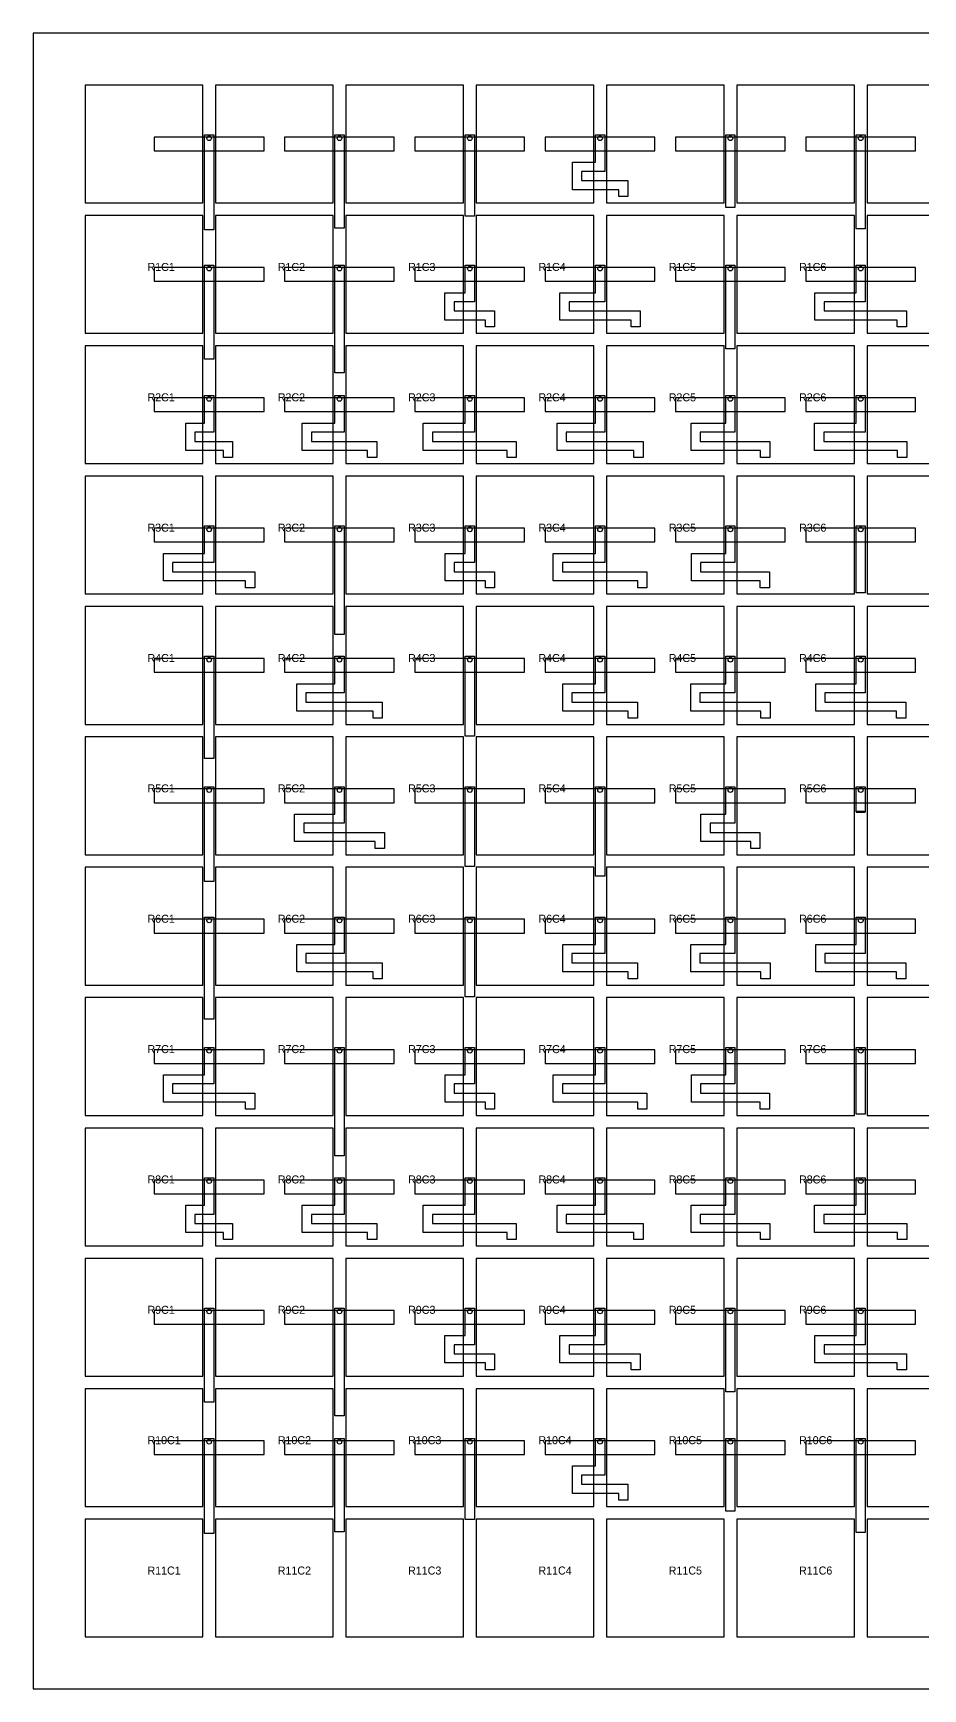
# Model space of a CAD drawing. Header units: millimetres. Extents: x -36.2 to 36.2, y -36.2 to 36.2.
# Drawn here: x -36.2 to 2.7, y -36.2 to 36.2 of the extents above; entities that cross this region are included whole.
import ezdxf

# ---------------------------------------------------------------- set-up
doc = ezdxf.new("R2010")
doc.units = ezdxf.units.MM
for name, color, linetype in [('BOARD_OUTLINE', 7, 'Continuous'), ('L1_PATCH', 1, 'Continuous'), ('L2_GND_BOARD', 3, 'Continuous'), ('L2_GND_SLOT', 3, 'Continuous'), ('L3_STRIP', 5, 'Continuous'), ('PORT_FEED_50ohm', 2, 'Continuous'), ('TEXT', 8, 'Continuous'), ('VIA', 6, 'Continuous')]:
    doc.layers.add(name, color=color, linetype=linetype)

msp = doc.modelspace()

# ---------------------------------------------------------------- linework, layer by layer
at = {"layer": 'BOARD_OUTLINE'}
msp.add_lwpolyline([(36.2, -36.2), (36.2, 36.2), (-36.2, 36.2), (-36.2, -36.2)], close=True, dxfattribs=at)
at = {"layer": 'L1_PATCH'}
for points in [[(-28.775, 28.775), (-28.775, 33.925), (-33.925, 33.925), (-33.925, 28.775)], [(-23.075, 28.775), (-23.075, 33.925), (-28.225, 33.925), (-28.225, 28.775)], [(-17.375, 28.775), (-17.375, 33.925), (-22.525, 33.925), (-22.525, 28.775)], [(-11.675, 28.775), (-11.675, 33.925), (-16.825, 33.925), (-16.825, 28.775)], [(-5.975, 28.775), (-5.975, 33.925), (-11.125, 33.925), (-11.125, 28.775)], [(-0.275, 28.775), (-0.275, 33.925), (-5.425, 33.925), (-5.425, 28.775)], [(5.425, 28.775), (5.425, 33.925), (0.275, 33.925), (0.275, 28.775)], [(-28.775, 23.075), (-28.775, 28.225), (-33.925, 28.225), (-33.925, 23.075)], [(-23.075, 23.075), (-23.075, 28.225), (-28.225, 28.225), (-28.225, 23.075)], [(-17.375, 23.075), (-17.375, 28.225), (-22.525, 28.225), (-22.525, 23.075)], [(-11.675, 23.075), (-11.675, 28.225), (-16.825, 28.225), (-16.825, 23.075)], [(-5.975, 23.075), (-5.975, 28.225), (-11.125, 28.225), (-11.125, 23.075)], [(-0.275, 23.075), (-0.275, 28.225), (-5.425, 28.225), (-5.425, 23.075)], [(5.425, 23.075), (5.425, 28.225), (0.275, 28.225), (0.275, 23.075)], [(-28.775, 17.375), (-28.775, 22.525), (-33.925, 22.525), (-33.925, 17.375)], [(-23.075, 17.375), (-23.075, 22.525), (-28.225, 22.525), (-28.225, 17.375)], [(-17.375, 17.375), (-17.375, 22.525), (-22.525, 22.525), (-22.525, 17.375)], [(-11.675, 17.375), (-11.675, 22.525), (-16.825, 22.525), (-16.825, 17.375)], [(-5.975, 17.375), (-5.975, 22.525), (-11.125, 22.525), (-11.125, 17.375)], [(-0.275, 17.375), (-0.275, 22.525), (-5.425, 22.525), (-5.425, 17.375)], [(5.425, 17.375), (5.425, 22.525), (0.275, 22.525), (0.275, 17.375)], [(-28.775, 11.675), (-28.775, 16.825), (-33.925, 16.825), (-33.925, 11.675)], [(-23.075, 11.675), (-23.075, 16.825), (-28.225, 16.825), (-28.225, 11.675)], [(-17.375, 11.675), (-17.375, 16.825), (-22.525, 16.825), (-22.525, 11.675)], [(-11.675, 11.675), (-11.675, 16.825), (-16.825, 16.825), (-16.825, 11.675)], [(-5.975, 11.675), (-5.975, 16.825), (-11.125, 16.825), (-11.125, 11.675)], [(-0.275, 11.675), (-0.275, 16.825), (-5.425, 16.825), (-5.425, 11.675)], [(5.425, 11.675), (5.425, 16.825), (0.275, 16.825), (0.275, 11.675)], [(-28.775, 5.975), (-28.775, 11.125), (-33.925, 11.125), (-33.925, 5.975)], [(-23.075, 5.975), (-23.075, 11.125), (-28.225, 11.125), (-28.225, 5.975)], [(-17.375, 5.975), (-17.375, 11.125), (-22.525, 11.125), (-22.525, 5.975)], [(-11.675, 5.975), (-11.675, 11.125), (-16.825, 11.125), (-16.825, 5.975)], [(-5.975, 5.975), (-5.975, 11.125), (-11.125, 11.125), (-11.125, 5.975)], [(-0.275, 5.975), (-0.275, 11.125), (-5.425, 11.125), (-5.425, 5.975)], [(5.425, 5.975), (5.425, 11.125), (0.275, 11.125), (0.275, 5.975)], [(-28.775, 0.275), (-28.775, 5.425), (-33.925, 5.425), (-33.925, 0.275)], [(-23.075, 0.275), (-23.075, 5.425), (-28.225, 5.425), (-28.225, 0.275)], [(-17.375, 0.275), (-17.375, 5.425), (-22.525, 5.425), (-22.525, 0.275)], [(-11.675, 0.275), (-11.675, 5.425), (-16.825, 5.425), (-16.825, 0.275)], [(-5.975, 0.275), (-5.975, 5.425), (-11.125, 5.425), (-11.125, 0.275)], [(-0.275, 0.275), (-0.275, 5.425), (-5.425, 5.425), (-5.425, 0.275)], [(5.425, 0.275), (5.425, 5.425), (0.275, 5.425), (0.275, 0.275)], [(-28.775, -5.425), (-28.775, -0.275), (-33.925, -0.275), (-33.925, -5.425)], [(-23.075, -5.425), (-23.075, -0.275), (-28.225, -0.275), (-28.225, -5.425)], [(-17.375, -5.425), (-17.375, -0.275), (-22.525, -0.275), (-22.525, -5.425)], [(-11.675, -5.425), (-11.675, -0.275), (-16.825, -0.275), (-16.825, -5.425)], [(-5.975, -5.425), (-5.975, -0.275), (-11.125, -0.275), (-11.125, -5.425)], [(-0.275, -5.425), (-0.275, -0.275), (-5.425, -0.275), (-5.425, -5.425)], [(5.425, -5.425), (5.425, -0.275), (0.275, -0.275), (0.275, -5.425)], [(-28.775, -11.125), (-28.775, -5.975), (-33.925, -5.975), (-33.925, -11.125)], [(-23.075, -11.125), (-23.075, -5.975), (-28.225, -5.975), (-28.225, -11.125)], [(-17.375, -11.125), (-17.375, -5.975), (-22.525, -5.975), (-22.525, -11.125)], [(-11.675, -11.125), (-11.675, -5.975), (-16.825, -5.975), (-16.825, -11.125)], [(-5.975, -11.125), (-5.975, -5.975), (-11.125, -5.975), (-11.125, -11.125)], [(-0.275, -11.125), (-0.275, -5.975), (-5.425, -5.975), (-5.425, -11.125)], [(5.425, -11.125), (5.425, -5.975), (0.275, -5.975), (0.275, -11.125)], [(-28.775, -16.825), (-28.775, -11.675), (-33.925, -11.675), (-33.925, -16.825)], [(-23.075, -16.825), (-23.075, -11.675), (-28.225, -11.675), (-28.225, -16.825)], [(-17.375, -16.825), (-17.375, -11.675), (-22.525, -11.675), (-22.525, -16.825)], [(-11.675, -16.825), (-11.675, -11.675), (-16.825, -11.675), (-16.825, -16.825)], [(-5.975, -16.825), (-5.975, -11.675), (-11.125, -11.675), (-11.125, -16.825)], [(-0.275, -16.825), (-0.275, -11.675), (-5.425, -11.675), (-5.425, -16.825)], [(5.425, -16.825), (5.425, -11.675), (0.275, -11.675), (0.275, -16.825)], [(-28.775, -22.525), (-28.775, -17.375), (-33.925, -17.375), (-33.925, -22.525)], [(-23.075, -22.525), (-23.075, -17.375), (-28.225, -17.375), (-28.225, -22.525)], [(-17.375, -22.525), (-17.375, -17.375), (-22.525, -17.375), (-22.525, -22.525)], [(-11.675, -22.525), (-11.675, -17.375), (-16.825, -17.375), (-16.825, -22.525)], [(-5.975, -22.525), (-5.975, -17.375), (-11.125, -17.375), (-11.125, -22.525)], [(-0.275, -22.525), (-0.275, -17.375), (-5.425, -17.375), (-5.425, -22.525)], [(5.425, -22.525), (5.425, -17.375), (0.275, -17.375), (0.275, -22.525)], [(-28.775, -28.225), (-28.775, -23.075), (-33.925, -23.075), (-33.925, -28.225)], [(-23.075, -28.225), (-23.075, -23.075), (-28.225, -23.075), (-28.225, -28.225)], [(-17.375, -28.225), (-17.375, -23.075), (-22.525, -23.075), (-22.525, -28.225)], [(-11.675, -28.225), (-11.675, -23.075), (-16.825, -23.075), (-16.825, -28.225)], [(-5.975, -28.225), (-5.975, -23.075), (-11.125, -23.075), (-11.125, -28.225)], [(-0.275, -28.225), (-0.275, -23.075), (-5.425, -23.075), (-5.425, -28.225)], [(5.425, -28.225), (5.425, -23.075), (0.275, -23.075), (0.275, -28.225)], [(-28.775, -33.925), (-28.775, -28.775), (-33.925, -28.775), (-33.925, -33.925)], [(-23.075, -33.925), (-23.075, -28.775), (-28.225, -28.775), (-28.225, -33.925)], [(-17.375, -33.925), (-17.375, -28.775), (-22.525, -28.775), (-22.525, -33.925)], [(-11.675, -33.925), (-11.675, -28.775), (-16.825, -28.775), (-16.825, -33.925)], [(-5.975, -33.925), (-5.975, -28.775), (-11.125, -28.775), (-11.125, -33.925)], [(-0.275, -33.925), (-0.275, -28.775), (-5.425, -28.775), (-5.425, -33.925)], [(5.425, -33.925), (5.425, -28.775), (0.275, -28.775), (0.275, -33.925)]]:
    msp.add_lwpolyline(points, close=True, dxfattribs=at)
at = {"layer": 'L2_GND_BOARD'}
msp.add_lwpolyline([(36.2, -36.2), (36.2, 36.2), (-36.2, 36.2), (-36.2, -36.2)], close=True, dxfattribs=at)
at = {"layer": 'L2_GND_SLOT'}
for points in [[(-26.1, 31.05), (-26.1, 31.65), (-30.9, 31.65), (-30.9, 31.05)], [(-20.4, 31.05), (-20.4, 31.65), (-25.2, 31.65), (-25.2, 31.05)], [(-14.7, 31.05), (-14.7, 31.65), (-19.5, 31.65), (-19.5, 31.05)], [(-9, 31.05), (-9, 31.65), (-13.8, 31.65), (-13.8, 31.05)], [(-3.3, 31.05), (-3.3, 31.65), (-8.1, 31.65), (-8.1, 31.05)], [(2.4, 31.05), (2.4, 31.65), (-2.4, 31.65), (-2.4, 31.05)], [(-26.1, 25.35), (-26.1, 25.95), (-30.9, 25.95), (-30.9, 25.35)], [(-20.4, 25.35), (-20.4, 25.95), (-25.2, 25.95), (-25.2, 25.35)], [(-14.7, 25.35), (-14.7, 25.95), (-19.5, 25.95), (-19.5, 25.35)], [(-9, 25.35), (-9, 25.95), (-13.8, 25.95), (-13.8, 25.35)], [(-3.3, 25.35), (-3.3, 25.95), (-8.1, 25.95), (-8.1, 25.35)], [(2.4, 25.35), (2.4, 25.95), (-2.4, 25.95), (-2.4, 25.35)], [(-26.1, 19.65), (-26.1, 20.25), (-30.9, 20.25), (-30.9, 19.65)], [(-20.4, 19.65), (-20.4, 20.25), (-25.2, 20.25), (-25.2, 19.65)], [(-14.7, 19.65), (-14.7, 20.25), (-19.5, 20.25), (-19.5, 19.65)], [(-9, 19.65), (-9, 20.25), (-13.8, 20.25), (-13.8, 19.65)], [(-3.3, 19.65), (-3.3, 20.25), (-8.1, 20.25), (-8.1, 19.65)], [(2.4, 19.65), (2.4, 20.25), (-2.4, 20.25), (-2.4, 19.65)], [(-26.1, 13.95), (-26.1, 14.55), (-30.9, 14.55), (-30.9, 13.95)], [(-20.4, 13.95), (-20.4, 14.55), (-25.2, 14.55), (-25.2, 13.95)], [(-14.7, 13.95), (-14.7, 14.55), (-19.5, 14.55), (-19.5, 13.95)], [(-9, 13.95), (-9, 14.55), (-13.8, 14.55), (-13.8, 13.95)], [(-3.3, 13.95), (-3.3, 14.55), (-8.1, 14.55), (-8.1, 13.95)], [(2.4, 13.95), (2.4, 14.55), (-2.4, 14.55), (-2.4, 13.95)], [(-26.1, 8.25), (-26.1, 8.85), (-30.9, 8.85), (-30.9, 8.25)], [(-20.4, 8.25), (-20.4, 8.85), (-25.2, 8.85), (-25.2, 8.25)], [(-14.7, 8.25), (-14.7, 8.85), (-19.5, 8.85), (-19.5, 8.25)], [(-9, 8.25), (-9, 8.85), (-13.8, 8.85), (-13.8, 8.25)], [(-3.3, 8.25), (-3.3, 8.85), (-8.1, 8.85), (-8.1, 8.25)], [(2.4, 8.25), (2.4, 8.85), (-2.4, 8.85), (-2.4, 8.25)], [(-26.1, 2.55), (-26.1, 3.15), (-30.9, 3.15), (-30.9, 2.55)], [(-20.4, 2.55), (-20.4, 3.15), (-25.2, 3.15), (-25.2, 2.55)], [(-14.7, 2.55), (-14.7, 3.15), (-19.5, 3.15), (-19.5, 2.55)], [(-9, 2.55), (-9, 3.15), (-13.8, 3.15), (-13.8, 2.55)], [(-3.3, 2.55), (-3.3, 3.15), (-8.1, 3.15), (-8.1, 2.55)], [(2.4, 2.55), (2.4, 3.15), (-2.4, 3.15), (-2.4, 2.55)], [(-26.1, -3.15), (-26.1, -2.55), (-30.9, -2.55), (-30.9, -3.15)], [(-20.4, -3.15), (-20.4, -2.55), (-25.2, -2.55), (-25.2, -3.15)], [(-14.7, -3.15), (-14.7, -2.55), (-19.5, -2.55), (-19.5, -3.15)], [(-9, -3.15), (-9, -2.55), (-13.8, -2.55), (-13.8, -3.15)], [(-3.3, -3.15), (-3.3, -2.55), (-8.1, -2.55), (-8.1, -3.15)], [(2.4, -3.15), (2.4, -2.55), (-2.4, -2.55), (-2.4, -3.15)], [(-26.1, -8.85), (-26.1, -8.25), (-30.9, -8.25), (-30.9, -8.85)], [(-20.4, -8.85), (-20.4, -8.25), (-25.2, -8.25), (-25.2, -8.85)], [(-14.7, -8.85), (-14.7, -8.25), (-19.5, -8.25), (-19.5, -8.85)], [(-9, -8.85), (-9, -8.25), (-13.8, -8.25), (-13.8, -8.85)], [(-3.3, -8.85), (-3.3, -8.25), (-8.1, -8.25), (-8.1, -8.85)], [(2.4, -8.85), (2.4, -8.25), (-2.4, -8.25), (-2.4, -8.85)], [(-26.1, -14.55), (-26.1, -13.95), (-30.9, -13.95), (-30.9, -14.55)], [(-20.4, -14.55), (-20.4, -13.95), (-25.2, -13.95), (-25.2, -14.55)], [(-14.7, -14.55), (-14.7, -13.95), (-19.5, -13.95), (-19.5, -14.55)], [(-9, -14.55), (-9, -13.95), (-13.8, -13.95), (-13.8, -14.55)], [(-3.3, -14.55), (-3.3, -13.95), (-8.1, -13.95), (-8.1, -14.55)], [(2.4, -14.55), (2.4, -13.95), (-2.4, -13.95), (-2.4, -14.55)], [(-26.1, -20.25), (-26.1, -19.65), (-30.9, -19.65), (-30.9, -20.25)], [(-20.4, -20.25), (-20.4, -19.65), (-25.2, -19.65), (-25.2, -20.25)], [(-14.7, -20.25), (-14.7, -19.65), (-19.5, -19.65), (-19.5, -20.25)], [(-9, -20.25), (-9, -19.65), (-13.8, -19.65), (-13.8, -20.25)], [(-3.3, -20.25), (-3.3, -19.65), (-8.1, -19.65), (-8.1, -20.25)], [(2.4, -20.25), (2.4, -19.65), (-2.4, -19.65), (-2.4, -20.25)], [(-26.1, -25.95), (-26.1, -25.35), (-30.9, -25.35), (-30.9, -25.95)], [(-20.4, -25.95), (-20.4, -25.35), (-25.2, -25.35), (-25.2, -25.95)], [(-14.7, -25.95), (-14.7, -25.35), (-19.5, -25.35), (-19.5, -25.95)], [(-9, -25.95), (-9, -25.35), (-13.8, -25.35), (-13.8, -25.95)], [(-3.3, -25.95), (-3.3, -25.35), (-8.1, -25.35), (-8.1, -25.95)], [(2.4, -25.95), (2.4, -25.35), (-2.4, -25.35), (-2.4, -25.95)]]:
    msp.add_lwpolyline(points, close=True, dxfattribs=at)
at = {"layer": 'L3_STRIP'}
for points in [[(-28.7, 27.601), (-28.7, 30.65), (-28.7, 31.75), (-28.3, 31.75), (-28.3, 30.65), (-28.3, 27.601)], [(-23, 27.667), (-23, 30.65), (-23, 31.75), (-22.6, 31.75), (-22.6, 30.65), (-22.6, 27.667)], [(-17.3, 28.202), (-17.3, 30.65), (-17.3, 31.75), (-16.9, 31.75), (-16.9, 30.65), (-16.9, 28.202)], [(-12.213, 30.15), (-12.213, 29.75), (-10.187, 29.75), (-10.187, 29.05), (-10.587, 29.05), (-10.587, 29.35), (-12.613, 29.35), (-12.613, 30.55), (-11.6, 30.55), (-11.6, 30.65), (-11.6, 31.75), (-11.2, 31.75), (-11.2, 30.65), (-11.2, 30.15)], [(-5.9, 28.571), (-5.9, 30.65), (-5.9, 31.75), (-5.5, 31.75), (-5.5, 30.65), (-5.5, 28.571)], [(-0.2, 27.643), (-0.2, 30.65), (-0.2, 31.75), (0.2, 31.75), (0.2, 30.65), (0.2, 27.643)], [(-28.7, 21.943), (-28.7, 24.95), (-28.7, 26.05), (-28.3, 26.05), (-28.3, 24.95), (-28.3, 21.943)], [(-23, 21.34), (-23, 24.95), (-23, 26.05), (-22.6, 26.05), (-22.6, 24.95), (-22.6, 21.34)], [(-17.786, 24.45), (-17.786, 24.05), (-16.014, 24.05), (-16.014, 23.35), (-16.414, 23.35), (-16.414, 23.65), (-18.186, 23.65), (-18.186, 24.85), (-17.3, 24.85), (-17.3, 24.95), (-17.3, 26.05), (-16.9, 26.05), (-16.9, 24.95), (-16.9, 24.45)], [(-12.756, 24.45), (-12.756, 24.05), (-9.644, 24.05), (-9.644, 23.35), (-10.044, 23.35), (-10.044, 23.65), (-13.156, 23.65), (-13.156, 24.85), (-11.6, 24.85), (-11.6, 24.95), (-11.6, 26.05), (-11.2, 26.05), (-11.2, 24.95), (-11.2, 24.45)], [(-5.9, 22.392), (-5.9, 24.95), (-5.9, 26.05), (-5.5, 26.05), (-5.5, 24.95), (-5.5, 22.392)], [(-1.601, 24.45), (-1.601, 24.05), (2.001, 24.05), (2.001, 23.35), (1.601, 23.35), (1.601, 23.65), (-2.001, 23.65), (-2.001, 24.85), (-0.2, 24.85), (-0.2, 24.95), (-0.2, 26.05), (0.2, 26.05), (0.2, 24.95), (0.2, 24.45)], [(-29.125, 18.75), (-29.125, 18.35), (-27.475, 18.35), (-27.475, 17.65), (-27.875, 17.65), (-27.875, 17.95), (-29.525, 17.95), (-29.525, 19.15), (-28.7, 19.15), (-28.7, 19.25), (-28.7, 20.35), (-28.3, 20.35), (-28.3, 19.25), (-28.3, 18.75)], [(-24.03, 18.75), (-24.03, 18.35), (-21.17, 18.35), (-21.17, 17.65), (-21.57, 17.65), (-21.57, 17.95), (-24.43, 17.95), (-24.43, 19.15), (-23, 19.15), (-23, 19.25), (-23, 20.35), (-22.6, 20.35), (-22.6, 19.25), (-22.6, 18.75)], [(-18.736, 18.75), (-18.736, 18.35), (-15.064, 18.35), (-15.064, 17.65), (-15.464, 17.65), (-15.464, 17.95), (-19.136, 17.95), (-19.136, 19.15), (-17.3, 19.15), (-17.3, 19.25), (-17.3, 20.35), (-16.9, 20.35), (-16.9, 19.25), (-16.9, 18.75)], [(-12.881, 18.75), (-12.881, 18.35), (-9.519, 18.35), (-9.519, 17.65), (-9.919, 17.65), (-9.919, 17.95), (-13.281, 17.95), (-13.281, 19.15), (-11.6, 19.15), (-11.6, 19.25), (-11.6, 20.35), (-11.2, 20.35), (-11.2, 19.25), (-11.2, 18.75)], [(-7.019, 18.75), (-7.019, 18.35), (-3.981, 18.35), (-3.981, 17.65), (-4.381, 17.65), (-4.381, 17.95), (-7.419, 17.95), (-7.419, 19.15), (-5.9, 19.15), (-5.9, 19.25), (-5.9, 20.35), (-5.5, 20.35), (-5.5, 19.25), (-5.5, 18.75)], [(-1.615, 18.75), (-1.615, 18.35), (2.015, 18.35), (2.015, 17.65), (1.615, 17.65), (1.615, 17.95), (-2.015, 17.95), (-2.015, 19.15), (-0.2, 19.15), (-0.2, 19.25), (-0.2, 20.35), (0.2, 20.35), (0.2, 19.25), (0.2, 18.75)], [(-30.096, 13.05), (-30.096, 12.65), (-26.504, 12.65), (-26.504, 11.95), (-26.904, 11.95), (-26.904, 12.25), (-30.496, 12.25), (-30.496, 13.45), (-28.7, 13.45), (-28.7, 13.55), (-28.7, 14.65), (-28.3, 14.65), (-28.3, 13.55), (-28.3, 13.05)], [(-23, 9.906), (-23, 13.55), (-23, 14.65), (-22.6, 14.65), (-22.6, 13.55), (-22.6, 9.906)], [(-17.783, 13.05), (-17.783, 12.65), (-16.017, 12.65), (-16.017, 11.95), (-16.417, 11.95), (-16.417, 12.25), (-18.183, 12.25), (-18.183, 13.45), (-17.3, 13.45), (-17.3, 13.55), (-17.3, 14.65), (-16.9, 14.65), (-16.9, 13.55), (-16.9, 13.05)], [(-13.047, 13.05), (-13.047, 12.65), (-9.353, 12.65), (-9.353, 11.95), (-9.753, 11.95), (-9.753, 12.25), (-13.447, 12.25), (-13.447, 13.45), (-11.6, 13.45), (-11.6, 13.55), (-11.6, 14.65), (-11.2, 14.65), (-11.2, 13.55), (-11.2, 13.05)], [(-7.006, 13.05), (-7.006, 12.65), (-3.994, 12.65), (-3.994, 11.95), (-4.394, 11.95), (-4.394, 12.25), (-7.406, 12.25), (-7.406, 13.45), (-5.9, 13.45), (-5.9, 13.55), (-5.9, 14.65), (-5.5, 14.65), (-5.5, 13.55), (-5.5, 13.05)], [(-0.2, 11.725), (-0.2, 13.55), (-0.2, 14.65), (0.2, 14.65), (0.2, 13.55), (0.2, 11.725)], [(-28.7, 4.486), (-28.7, 7.85), (-28.7, 8.95), (-28.3, 8.95), (-28.3, 7.85), (-28.3, 4.486)], [(-24.271, 7.35), (-24.271, 6.95), (-20.929, 6.95), (-20.929, 6.25), (-21.329, 6.25), (-21.329, 6.55), (-24.671, 6.55), (-24.671, 7.75), (-23, 7.75), (-23, 7.85), (-23, 8.95), (-22.6, 8.95), (-22.6, 7.85), (-22.6, 7.35)], [(-17.3, 5.461), (-17.3, 7.85), (-17.3, 8.95), (-16.9, 8.95), (-16.9, 7.85), (-16.9, 5.461)], [(-12.63, 7.35), (-12.63, 6.95), (-9.77, 6.95), (-9.77, 6.25), (-10.17, 6.25), (-10.17, 6.55), (-13.03, 6.55), (-13.03, 7.75), (-11.6, 7.75), (-11.6, 7.85), (-11.6, 8.95), (-11.2, 8.95), (-11.2, 7.85), (-11.2, 7.35)], [(-7.034, 7.35), (-7.034, 6.95), (-3.966, 6.95), (-3.966, 6.25), (-4.366, 6.25), (-4.366, 6.55), (-7.434, 6.55), (-7.434, 7.75), (-5.9, 7.75), (-5.9, 7.85), (-5.9, 8.95), (-5.5, 8.95), (-5.5, 7.85), (-5.5, 7.35)], [(-1.57, 7.35), (-1.57, 6.95), (1.97, 6.95), (1.97, 6.25), (1.57, 6.25), (1.57, 6.55), (-1.97, 6.55), (-1.97, 7.75), (-0.2, 7.75), (-0.2, 7.85), (-0.2, 8.95), (0.2, 8.95), (0.2, 7.85), (0.2, 7.35)], [(-28.7, -0.899), (-28.7, 2.15), (-28.7, 3.25), (-28.3, 3.25), (-28.3, 2.15), (-28.3, -0.899)], [(-24.365, 1.65), (-24.365, 1.25), (-20.835, 1.25), (-20.835, 0.55), (-21.235, 0.55), (-21.235, 0.85), (-24.765, 0.85), (-24.765, 2.05), (-23, 2.05), (-23, 2.15), (-23, 3.25), (-22.6, 3.25), (-22.6, 2.15), (-22.6, 1.65)], [(-17.3, -0.239), (-17.3, 2.15), (-17.3, 3.25), (-16.9, 3.25), (-16.9, 2.15), (-16.9, -0.239)], [(-11.6, -0.668), (-11.6, 2.15), (-11.6, 3.25), (-11.2, 3.25), (-11.2, 2.15), (-11.2, -0.668)], [(-6.59, 1.65), (-6.59, 1.25), (-4.41, 1.25), (-4.41, 0.55), (-4.81, 0.55), (-4.81, 0.85), (-6.99, 0.85), (-6.99, 2.05), (-5.9, 2.05), (-5.9, 2.15), (-5.9, 3.25), (-5.5, 3.25), (-5.5, 2.15), (-5.5, 1.65)], [(-0.2, 3.25), (0.2, 3.25), (0.2, 2.15), (-0.2, 2.15)], [(-28.7, -6.914), (-28.7, -3.55), (-28.7, -2.45), (-28.3, -2.45), (-28.3, -3.55), (-28.3, -6.914)], [(-24.271, -4.05), (-24.271, -4.45), (-20.929, -4.45), (-20.929, -5.15), (-21.329, -5.15), (-21.329, -4.85), (-24.671, -4.85), (-24.671, -3.65), (-23, -3.65), (-23, -3.55), (-23, -2.45), (-22.6, -2.45), (-22.6, -3.55), (-22.6, -4.05)], [(-17.3, -5.939), (-17.3, -3.55), (-17.3, -2.45), (-16.9, -2.45), (-16.9, -3.55), (-16.9, -5.939)], [(-12.63, -4.05), (-12.63, -4.45), (-9.77, -4.45), (-9.77, -5.15), (-10.17, -5.15), (-10.17, -4.85), (-13.03, -4.85), (-13.03, -3.65), (-11.6, -3.65), (-11.6, -3.55), (-11.6, -2.45), (-11.2, -2.45), (-11.2, -3.55), (-11.2, -4.05)], [(-7.034, -4.05), (-7.034, -4.45), (-3.966, -4.45), (-3.966, -5.15), (-4.366, -5.15), (-4.366, -4.85), (-7.434, -4.85), (-7.434, -3.65), (-5.9, -3.65), (-5.9, -3.55), (-5.9, -2.45), (-5.5, -2.45), (-5.5, -3.55), (-5.5, -4.05)], [(-1.57, -4.05), (-1.57, -4.45), (1.97, -4.45), (1.97, -5.15), (1.57, -5.15), (1.57, -4.85), (-1.97, -4.85), (-1.97, -3.65), (-0.2, -3.65), (-0.2, -3.55), (-0.2, -2.45), (0.2, -2.45), (0.2, -3.55), (0.2, -4.05)], [(-30.096, -9.75), (-30.096, -10.15), (-26.504, -10.15), (-26.504, -10.85), (-26.904, -10.85), (-26.904, -10.55), (-30.496, -10.55), (-30.496, -9.35), (-28.7, -9.35), (-28.7, -9.25), (-28.7, -8.15), (-28.3, -8.15), (-28.3, -9.25), (-28.3, -9.75)], [(-23, -12.894), (-23, -9.25), (-23, -8.15), (-22.6, -8.15), (-22.6, -9.25), (-22.6, -12.894)], [(-17.783, -9.75), (-17.783, -10.15), (-16.017, -10.15), (-16.017, -10.85), (-16.417, -10.85), (-16.417, -10.55), (-18.183, -10.55), (-18.183, -9.35), (-17.3, -9.35), (-17.3, -9.25), (-17.3, -8.15), (-16.9, -8.15), (-16.9, -9.25), (-16.9, -9.75)], [(-13.047, -9.75), (-13.047, -10.15), (-9.353, -10.15), (-9.353, -10.85), (-9.753, -10.85), (-9.753, -10.55), (-13.447, -10.55), (-13.447, -9.35), (-11.6, -9.35), (-11.6, -9.25), (-11.6, -8.15), (-11.2, -8.15), (-11.2, -9.25), (-11.2, -9.75)], [(-7.006, -9.75), (-7.006, -10.15), (-3.994, -10.15), (-3.994, -10.85), (-4.394, -10.85), (-4.394, -10.55), (-7.406, -10.55), (-7.406, -9.35), (-5.9, -9.35), (-5.9, -9.25), (-5.9, -8.15), (-5.5, -8.15), (-5.5, -9.25), (-5.5, -9.75)], [(-0.2, -11.075), (-0.2, -9.25), (-0.2, -8.15), (0.2, -8.15), (0.2, -9.25), (0.2, -11.075)], [(-29.125, -15.45), (-29.125, -15.85), (-27.475, -15.85), (-27.475, -16.55), (-27.875, -16.55), (-27.875, -16.25), (-29.525, -16.25), (-29.525, -15.05), (-28.7, -15.05), (-28.7, -14.95), (-28.7, -13.85), (-28.3, -13.85), (-28.3, -14.95), (-28.3, -15.45)], [(-24.03, -15.45), (-24.03, -15.85), (-21.17, -15.85), (-21.17, -16.55), (-21.57, -16.55), (-21.57, -16.25), (-24.43, -16.25), (-24.43, -15.05), (-23, -15.05), (-23, -14.95), (-23, -13.85), (-22.6, -13.85), (-22.6, -14.95), (-22.6, -15.45)], [(-18.736, -15.45), (-18.736, -15.85), (-15.064, -15.85), (-15.064, -16.55), (-15.464, -16.55), (-15.464, -16.25), (-19.136, -16.25), (-19.136, -15.05), (-17.3, -15.05), (-17.3, -14.95), (-17.3, -13.85), (-16.9, -13.85), (-16.9, -14.95), (-16.9, -15.45)], [(-12.881, -15.45), (-12.881, -15.85), (-9.519, -15.85), (-9.519, -16.55), (-9.919, -16.55), (-9.919, -16.25), (-13.281, -16.25), (-13.281, -15.05), (-11.6, -15.05), (-11.6, -14.95), (-11.6, -13.85), (-11.2, -13.85), (-11.2, -14.95), (-11.2, -15.45)], [(-7.019, -15.45), (-7.019, -15.85), (-3.981, -15.85), (-3.981, -16.55), (-4.381, -16.55), (-4.381, -16.25), (-7.419, -16.25), (-7.419, -15.05), (-5.9, -15.05), (-5.9, -14.95), (-5.9, -13.85), (-5.5, -13.85), (-5.5, -14.95), (-5.5, -15.45)], [(-1.615, -15.45), (-1.615, -15.85), (2.015, -15.85), (2.015, -16.55), (1.615, -16.55), (1.615, -16.25), (-2.015, -16.25), (-2.015, -15.05), (-0.2, -15.05), (-0.2, -14.95), (-0.2, -13.85), (0.2, -13.85), (0.2, -14.95), (0.2, -15.45)], [(-28.7, -23.657), (-28.7, -20.65), (-28.7, -19.55), (-28.3, -19.55), (-28.3, -20.65), (-28.3, -23.657)], [(-23, -24.26), (-23, -20.65), (-23, -19.55), (-22.6, -19.55), (-22.6, -20.65), (-22.6, -24.26)], [(-17.786, -21.15), (-17.786, -21.55), (-16.014, -21.55), (-16.014, -22.25), (-16.414, -22.25), (-16.414, -21.95), (-18.186, -21.95), (-18.186, -20.75), (-17.3, -20.75), (-17.3, -20.65), (-17.3, -19.55), (-16.9, -19.55), (-16.9, -20.65), (-16.9, -21.15)], [(-12.756, -21.15), (-12.756, -21.55), (-9.644, -21.55), (-9.644, -22.25), (-10.044, -22.25), (-10.044, -21.95), (-13.156, -21.95), (-13.156, -20.75), (-11.6, -20.75), (-11.6, -20.65), (-11.6, -19.55), (-11.2, -19.55), (-11.2, -20.65), (-11.2, -21.15)], [(-5.9, -23.208), (-5.9, -20.65), (-5.9, -19.55), (-5.5, -19.55), (-5.5, -20.65), (-5.5, -23.208)], [(-1.601, -21.15), (-1.601, -21.55), (2.001, -21.55), (2.001, -22.25), (1.601, -22.25), (1.601, -21.95), (-2.001, -21.95), (-2.001, -20.75), (-0.2, -20.75), (-0.2, -20.65), (-0.2, -19.55), (0.2, -19.55), (0.2, -20.65), (0.2, -21.15)], [(-28.7, -29.399), (-28.7, -26.35), (-28.7, -25.25), (-28.3, -25.25), (-28.3, -26.35), (-28.3, -29.399)], [(-23, -29.333), (-23, -26.35), (-23, -25.25), (-22.6, -25.25), (-22.6, -26.35), (-22.6, -29.333)], [(-17.3, -28.798), (-17.3, -26.35), (-17.3, -25.25), (-16.9, -25.25), (-16.9, -26.35), (-16.9, -28.798)], [(-12.213, -26.85), (-12.213, -27.25), (-10.187, -27.25), (-10.187, -27.95), (-10.587, -27.95), (-10.587, -27.65), (-12.613, -27.65), (-12.613, -26.45), (-11.6, -26.45), (-11.6, -26.35), (-11.6, -25.25), (-11.2, -25.25), (-11.2, -26.35), (-11.2, -26.85)], [(-5.9, -28.429), (-5.9, -26.35), (-5.9, -25.25), (-5.5, -25.25), (-5.5, -26.35), (-5.5, -28.429)], [(-0.2, -29.357), (-0.2, -26.35), (-0.2, -25.25), (0.2, -25.25), (0.2, -26.35), (0.2, -29.357)]]:
    msp.add_lwpolyline(points, close=True, dxfattribs=at)
at = {"layer": 'PORT_FEED_50ohm'}
msp.add_lwpolyline([(0.2, 2.13), (0.2, 2.17), (-0.2, 2.17), (-0.2, 2.13)], close=True, dxfattribs=at)
at = {"layer": 'VIA'}
for centre in [(-28.5, 31.6), (-22.8, 31.6), (-17.1, 31.6), (-11.4, 31.6), (-5.7, 31.6), (0, 31.6), (-28.5, 25.9), (-22.8, 25.9), (-17.1, 25.9), (-11.4, 25.9), (-5.7, 25.9), (0, 25.9), (-28.5, 20.2), (-22.8, 20.2), (-17.1, 20.2), (-11.4, 20.2), (-5.7, 20.2), (0, 20.2), (-28.5, 14.5), (-22.8, 14.5), (-17.1, 14.5), (-11.4, 14.5), (-5.7, 14.5), (0, 14.5), (-28.5, 8.8), (-22.8, 8.8), (-17.1, 8.8), (-11.4, 8.8), (-5.7, 8.8), (0, 8.8), (-28.5, 3.1), (-22.8, 3.1), (-17.1, 3.1), (-11.4, 3.1), (-5.7, 3.1), (0, 3.1), (-28.5, -2.6), (-22.8, -2.6), (-17.1, -2.6), (-11.4, -2.6), (-5.7, -2.6), (0, -2.6), (-28.5, -8.3), (-22.8, -8.3), (-17.1, -8.3), (-11.4, -8.3), (-5.7, -8.3), (0, -8.3), (-28.5, -14), (-22.8, -14), (-17.1, -14), (-11.4, -14), (-5.7, -14), (0, -14), (-28.5, -19.7), (-22.8, -19.7), (-17.1, -19.7), (-11.4, -19.7), (-5.7, -19.7), (0, -19.7), (-28.5, -25.4), (-22.8, -25.4), (-17.1, -25.4), (-11.4, -25.4), (-5.7, -25.4), (0, -25.4)]:
    msp.add_circle(centre, 0.1, dxfattribs=at)

# ---------------------------------------------------------------- texts
at = {"layer": 'TEXT'}
for s, p in [('R1C1', (-31.2, 25.8)), ('R1C2', (-25.5, 25.8)), ('R1C3', (-19.8, 25.8)), ('R1C4', (-14.1, 25.8)), ('R1C5', (-8.4, 25.8)), ('R1C6', (-2.7, 25.8)), ('R2C1', (-31.2, 20.1)), ('R2C2', (-25.5, 20.1)), ('R2C3', (-19.8, 20.1)), ('R2C4', (-14.1, 20.1)), ('R2C5', (-8.4, 20.1)), ('R2C6', (-2.7, 20.1)), ('R3C1', (-31.2, 14.4)), ('R3C2', (-25.5, 14.4)), ('R3C3', (-19.8, 14.4)), ('R3C4', (-14.1, 14.4)), ('R3C5', (-8.4, 14.4)), ('R3C6', (-2.7, 14.4)), ('R4C1', (-31.2, 8.7)), ('R4C2', (-25.5, 8.7)), ('R4C3', (-19.8, 8.7)), ('R4C4', (-14.1, 8.7)), ('R4C5', (-8.4, 8.7)), ('R4C6', (-2.7, 8.7)), ('R5C1', (-31.2, 3)), ('R5C2', (-25.5, 3)), ('R5C3', (-19.8, 3)), ('R5C4', (-14.1, 3)), ('R5C5', (-8.4, 3)), ('R5C6', (-2.7, 3)), ('R6C1', (-31.2, -2.7)), ('R6C2', (-25.5, -2.7)), ('R6C3', (-19.8, -2.7)), ('R6C4', (-14.1, -2.7)), ('R6C5', (-8.4, -2.7)), ('R6C6', (-2.7, -2.7)), ('R7C1', (-31.2, -8.4)), ('R7C2', (-25.5, -8.4)), ('R7C3', (-19.8, -8.4)), ('R7C4', (-14.1, -8.4)), ('R7C5', (-8.4, -8.4)), ('R7C6', (-2.7, -8.4)), ('R8C1', (-31.2, -14.1)), ('R8C2', (-25.5, -14.1)), ('R8C3', (-19.8, -14.1)), ('R8C4', (-14.1, -14.1)), ('R8C5', (-8.4, -14.1)), ('R8C6', (-2.7, -14.1)), ('R9C1', (-31.2, -19.8)), ('R9C2', (-25.5, -19.8)), ('R9C3', (-19.8, -19.8)), ('R9C4', (-14.1, -19.8)), ('R9C5', (-8.4, -19.8)), ('R9C6', (-2.7, -19.8)), ('R10C1', (-31.2, -25.5)), ('R10C2', (-25.5, -25.5)), ('R10C3', (-19.8, -25.5)), ('R10C4', (-14.1, -25.5)), ('R10C5', (-8.4, -25.5)), ('R10C6', (-2.7, -25.5)), ('R11C1', (-31.2, -31.2)), ('R11C2', (-25.5, -31.2)), ('R11C3', (-19.8, -31.2)), ('R11C4', (-14.1, -31.2)), ('R11C5', (-8.4, -31.2)), ('R11C6', (-2.7, -31.2))]:
    msp.add_text(s, height=0.35, dxfattribs=at).set_placement(p)

doc.saveas('drawing.dxf')
